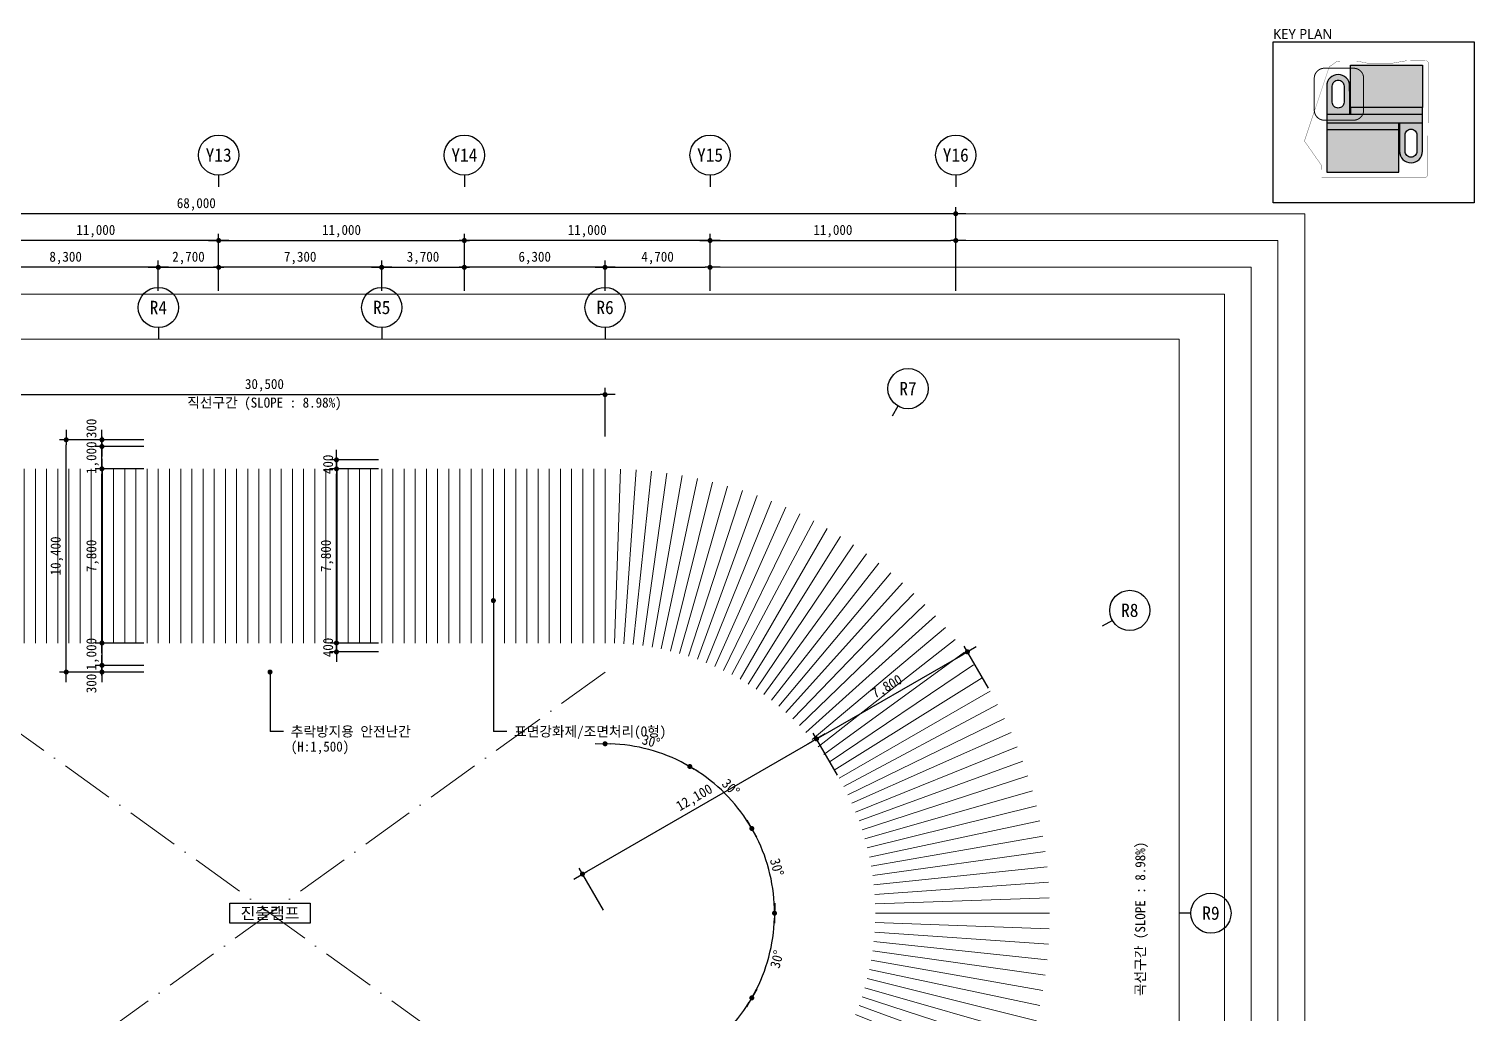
# Model space of a CAD drawing. Header units: millimetres. Extents: x 2292510 to 2787134, y 32296 to 526467.
# Drawn here: x 2586176 to 2650877, y 482392 to 526467 of the extents above; entities that cross this region are included whole.
import ezdxf
from ezdxf.enums import TextEntityAlignment as Align

# ---------------------------------------------------------------- set-up
doc = ezdxf.new("R2010")
doc.units = ezdxf.units.MM
doc.header["$LTSCALE"] = 200
doc.header["$MEASUREMENT"] = 0
for name, pattern in [('ACAD_ISO10W100', [18, 12, -3, 0, -3]), ('DASHDOTX2', [2, 1, -0.5, 0, -0.5]), ('PHANTOM', [63.5, 31.75, -6.35, 6.35, -6.35, 6.35, -6.35])]:
    doc.linetypes.add(name, pattern=pattern)
doc.layers.get('0').update_dxf_attribs({"linetype": 'CONTINUOUS'})
for name, color, linetype, lineweight in [('A-AXIS-BUBL', 7, 'CONTINUOUS', 25), ('A-BOND-LIN1', 4, 'DASHDOTX2', 25), ('A-DIMS', 7, 'CONTINUOUS', 25), ('A-MKXS-LEAD', 7, 'CONTINUOUS', 25), ('A-MKXS-MAK2', 3, 'DASHDOTX2', 25), ('A-MKXS-TEXT1', 3, 'CONTINUOUS', 25), ('A-MKXX-NAME', 3, 'CONTINUOUS', 25), ('A-MKXX-SYMB', 7, 'CONTINUOUS', 25), ('A-SSXS-PATT', 8, 'CONTINUOUS', 18), ('A-XXXX-OPEN', 1, 'ACAD_ISO10W100', 15), ('A-XXXX-TXT2', 3, 'CONTINUOUS', 25)]:
    doc.layers.add(name, color=color, linetype=linetype, lineweight=lineweight)
doc.layers.add('A-XXXX-NPLT', color=144, linetype='CONTINUOUS', lineweight=15, plot=False)
doc.layers.add('색상', color=7, linetype='CONTINUOUS')
doc.styles.add('HY울릉도L', font='')
doc.styles.add('돋움', font='')
doc.styles.add('돋움체', font='')
doc.styles.add('맑은고딕', font='malgun.ttf')
doc.styles.get('HY울릉도L').set_extended_font_data('HYwulM')
doc.styles.get('돋움').set_extended_font_data('DotumChe')
doc.styles.get('돋움체').set_extended_font_data('DotumChe')
doc.dimstyles.new('CDIM', dxfattribs={"dimtxt": 3, "dimasz": 1.5, "dimexe": 2, "dimexo": 1, "dimgap": 1, "dimtad": 1, "dimdec": 0, "dimrnd": 0.5, "dimzin": 0, "dimdsep": 32, "dimlunit": 6, "dimtxsty": 'HY울릉도L', "dimblk1": '_CIDOT', "dimblk2": '_CIDOT', "dimsah": 1, "dimcen": 5.5, "dimclrd": 2, "dimclre": 2, "dimclrt": 7, "dimadec": 0, "dimazin": 0, "dimtfac": 1, "dimtdec": 0, "dimtix": 1, "dimtmove": 2, "dimatfit": 1, "dimldrblk": '_CIDOT', "dimfxl": 1, "dimtolj": 1, "dimtzin": 0, "dimlwd": -1, "dimarcsym": 0})

# ---------------------------------------------------------------- blocks, each defined once
blk = doc.blocks.new('_CIDOT')
at = {"color": 0, "linetype": 'ByBlock'}
blk.add_line((2, 0), (-1, 0), dxfattribs=at)
at = {"color": 0, "linetype": 'ByBlock', "const_width": 0.5}
blk.add_lwpolyline([(-0.25, 0, 1), (0.25, 0, 1)], format="xyb", close=True, dxfattribs=at)
blk = doc.blocks.new('*D255')
at = {"layer": 'A-DIMS', "lineweight": -2, "transparency": 16777216}
for p, q in [((53241, 72425), (53241, 73775)), ((55941, 72425), (55941, 73775))]:
    blk.add_line(p, q, dxfattribs=at)
at = {"layer": 'A-DIMS', "transparency": 16777216}
blk.add_line((53466, 73475), (55716, 73475), dxfattribs=at)
at = {"layer": 'A-DIMS', "transparency": 16777216, "xscale": 225, "yscale": 225, "zscale": 225, "rotation": 180}
blk.add_blockref('_CIDOT', (53241, 73475), dxfattribs=at)
at = {"layer": 'A-DIMS', "transparency": 16777216, "xscale": 225, "yscale": 225, "zscale": 225}
blk.add_blockref('_CIDOT', (55941, 73475), dxfattribs=at)
at = {"layer": 'A-DIMS', "color": 3, "transparency": 16777216, "insert": (54591, 73893), "char_height": 450, "attachment_point": 5, "style": '돋움'}
blk.add_mtext('\\A1;2,700', dxfattribs=at)
blk = doc.blocks.new('*D256')
at = {"layer": 'A-DIMS', "lineweight": -2, "transparency": 16777216}
for p, q in [((63241, 72425), (63241, 73775)), ((66941, 72425), (66941, 73775))]:
    blk.add_line(p, q, dxfattribs=at)
at = {"layer": 'A-DIMS', "transparency": 16777216}
blk.add_line((63466, 73475), (66716, 73475), dxfattribs=at)
at = {"layer": 'A-DIMS', "transparency": 16777216, "xscale": 225, "yscale": 225, "zscale": 225, "rotation": 180}
blk.add_blockref('_CIDOT', (63241, 73475), dxfattribs=at)
at = {"layer": 'A-DIMS', "transparency": 16777216, "xscale": 225, "yscale": 225, "zscale": 225}
blk.add_blockref('_CIDOT', (66941, 73475), dxfattribs=at)
at = {"layer": 'A-DIMS', "color": 3, "transparency": 16777216, "insert": (65091, 73893), "char_height": 450, "attachment_point": 5, "style": '돋움'}
blk.add_mtext('\\A1;3,700', dxfattribs=at)
blk = doc.blocks.new('*D265')
at = {"layer": 'A-DIMS', "lineweight": -2, "transparency": 16777216}
for p, q in [((20941, 72425), (20941, 76175)), ((88941, 72425), (88941, 76175))]:
    blk.add_line(p, q, dxfattribs=at)
at = {"layer": 'A-DIMS', "transparency": 16777216}
blk.add_line((88716, 75875), (21166, 75875), dxfattribs=at)
at = {"layer": 'A-DIMS', "transparency": 16777216, "xscale": 225, "yscale": 225, "zscale": 225, "rotation": 180}
blk.add_blockref('_CIDOT', (20941, 75875), dxfattribs=at)
at = {"layer": 'A-DIMS', "transparency": 16777216, "xscale": 225, "yscale": 225, "zscale": 225}
blk.add_blockref('_CIDOT', (88941, 75875), dxfattribs=at)
at = {"layer": 'A-DIMS', "color": 3, "transparency": 16777216, "insert": (54941, 76293), "char_height": 450, "attachment_point": 5, "style": '돋움'}
blk.add_mtext('\\A1;68,000', dxfattribs=at)
blk = doc.blocks.new('*D267')
at = {"layer": 'A-DIMS', "lineweight": -2, "transparency": 16777216}
for p, q in [((55941, 72425), (55941, 73775)), ((63241, 72425), (63241, 73775))]:
    blk.add_line(p, q, dxfattribs=at)
at = {"layer": 'A-DIMS', "transparency": 16777216}
blk.add_line((63016, 73475), (56166, 73475), dxfattribs=at)
at = {"layer": 'A-DIMS', "transparency": 16777216, "xscale": 225, "yscale": 225, "zscale": 225, "rotation": 180}
blk.add_blockref('_CIDOT', (55941, 73475), dxfattribs=at)
at = {"layer": 'A-DIMS', "transparency": 16777216, "xscale": 225, "yscale": 225, "zscale": 225}
blk.add_blockref('_CIDOT', (63241, 73475), dxfattribs=at)
at = {"layer": 'A-DIMS', "color": 3, "transparency": 16777216, "insert": (59591, 73893), "char_height": 450, "attachment_point": 5, "style": '돋움'}
blk.add_mtext('\\A1;7,300', dxfattribs=at)
blk = doc.blocks.new('*D268')
at = {"layer": 'A-DIMS', "lineweight": -2, "transparency": 16777216}
for p, q in [((66941, 72425), (66941, 73775)), ((73241, 72425), (73241, 73775))]:
    blk.add_line(p, q, dxfattribs=at)
at = {"layer": 'A-DIMS', "transparency": 16777216}
blk.add_line((73016, 73475), (67166, 73475), dxfattribs=at)
at = {"layer": 'A-DIMS', "transparency": 16777216, "xscale": 225, "yscale": 225, "zscale": 225, "rotation": 180}
blk.add_blockref('_CIDOT', (66941, 73475), dxfattribs=at)
at = {"layer": 'A-DIMS', "transparency": 16777216, "xscale": 225, "yscale": 225, "zscale": 225}
blk.add_blockref('_CIDOT', (73241, 73475), dxfattribs=at)
at = {"layer": 'A-DIMS', "color": 3, "transparency": 16777216, "insert": (70091, 73893), "char_height": 450, "attachment_point": 5, "style": '돋움'}
blk.add_mtext('\\A1;6,300', dxfattribs=at)
blk = doc.blocks.new('*D269')
at = {"layer": 'A-DIMS', "lineweight": -2, "transparency": 16777216}
for p, q in [((73241, 72425), (73241, 73775)), ((77941, 72425), (77941, 73775))]:
    blk.add_line(p, q, dxfattribs=at)
at = {"layer": 'A-DIMS', "transparency": 16777216}
blk.add_line((73466, 73475), (77716, 73475), dxfattribs=at)
at = {"layer": 'A-DIMS', "transparency": 16777216, "xscale": 225, "yscale": 225, "zscale": 225, "rotation": 180}
blk.add_blockref('_CIDOT', (73241, 73475), dxfattribs=at)
at = {"layer": 'A-DIMS', "transparency": 16777216, "xscale": 225, "yscale": 225, "zscale": 225}
blk.add_blockref('_CIDOT', (77941, 73475), dxfattribs=at)
at = {"layer": 'A-DIMS', "color": 3, "transparency": 16777216, "insert": (75591, 73893), "char_height": 450, "attachment_point": 5, "style": '돋움'}
blk.add_mtext('\\A1;4,700', dxfattribs=at)
blk = doc.blocks.new('*D271')
at = {"layer": 'A-DIMS', "lineweight": -2, "transparency": 16777216}
for p, q in [((44941, 72425), (44941, 74975)), ((55941, 72425), (55941, 74975))]:
    blk.add_line(p, q, dxfattribs=at)
at = {"layer": 'A-DIMS', "transparency": 16777216}
blk.add_line((55716, 74675), (45166, 74675), dxfattribs=at)
at = {"layer": 'A-DIMS', "transparency": 16777216, "xscale": 225, "yscale": 225, "zscale": 225, "rotation": 180}
blk.add_blockref('_CIDOT', (44941, 74675), dxfattribs=at)
at = {"layer": 'A-DIMS', "transparency": 16777216, "xscale": 225, "yscale": 225, "zscale": 225}
blk.add_blockref('_CIDOT', (55941, 74675), dxfattribs=at)
at = {"layer": 'A-DIMS', "color": 3, "transparency": 16777216, "insert": (50441, 75093), "char_height": 450, "attachment_point": 5, "style": '돋움'}
blk.add_mtext('\\A1;11,000', dxfattribs=at)
blk = doc.blocks.new('*D272')
at = {"layer": 'A-DIMS', "lineweight": -2, "transparency": 16777216}
for p, q in [((55941, 72425), (55941, 74975)), ((66941, 72425), (66941, 74975))]:
    blk.add_line(p, q, dxfattribs=at)
at = {"layer": 'A-DIMS', "transparency": 16777216}
blk.add_line((56166, 74675), (66716, 74675), dxfattribs=at)
at = {"layer": 'A-DIMS', "transparency": 16777216, "xscale": 225, "yscale": 225, "zscale": 225, "rotation": 180}
blk.add_blockref('_CIDOT', (55941, 74675), dxfattribs=at)
at = {"layer": 'A-DIMS', "transparency": 16777216, "xscale": 225, "yscale": 225, "zscale": 225}
blk.add_blockref('_CIDOT', (66941, 74675), dxfattribs=at)
at = {"layer": 'A-DIMS', "color": 3, "transparency": 16777216, "insert": (61441, 75093), "char_height": 450, "attachment_point": 5, "style": '돋움'}
blk.add_mtext('\\A1;11,000', dxfattribs=at)
blk = doc.blocks.new('*D273')
at = {"layer": 'A-DIMS', "lineweight": -2, "transparency": 16777216}
for p, q in [((66941, 72425), (66941, 74975)), ((77941, 72425), (77941, 74975))]:
    blk.add_line(p, q, dxfattribs=at)
at = {"layer": 'A-DIMS', "transparency": 16777216}
blk.add_line((77716, 74675), (67166, 74675), dxfattribs=at)
at = {"layer": 'A-DIMS', "transparency": 16777216, "xscale": 225, "yscale": 225, "zscale": 225, "rotation": 180}
blk.add_blockref('_CIDOT', (66941, 74675), dxfattribs=at)
at = {"layer": 'A-DIMS', "transparency": 16777216, "xscale": 225, "yscale": 225, "zscale": 225}
blk.add_blockref('_CIDOT', (77941, 74675), dxfattribs=at)
at = {"layer": 'A-DIMS', "color": 3, "transparency": 16777216, "insert": (72441, 75093), "char_height": 450, "attachment_point": 5, "style": '돋움'}
blk.add_mtext('\\A1;11,000', dxfattribs=at)
blk = doc.blocks.new('*D274')
at = {"layer": 'A-DIMS', "lineweight": -2, "transparency": 16777216}
for p, q in [((77941, 72425), (77941, 74975)), ((88941, 72425), (88941, 74975))]:
    blk.add_line(p, q, dxfattribs=at)
at = {"layer": 'A-DIMS', "transparency": 16777216}
blk.add_line((78166, 74675), (88716, 74675), dxfattribs=at)
at = {"layer": 'A-DIMS', "transparency": 16777216, "xscale": 225, "yscale": 225, "zscale": 225, "rotation": 180}
blk.add_blockref('_CIDOT', (77941, 74675), dxfattribs=at)
at = {"layer": 'A-DIMS', "transparency": 16777216, "xscale": 225, "yscale": 225, "zscale": 225}
blk.add_blockref('_CIDOT', (88941, 74675), dxfattribs=at)
at = {"layer": 'A-DIMS', "color": 3, "transparency": 16777216, "insert": (83441, 75093), "char_height": 450, "attachment_point": 5, "style": '돋움'}
blk.add_mtext('\\A1;11,000', dxfattribs=at)
blk = doc.blocks.new('*D276')
at = {"layer": 'A-DIMS', "lineweight": -2, "transparency": 16777216}
for p, q in [((44941, 72425), (44941, 73775)), ((53241, 72425), (53241, 73775))]:
    blk.add_line(p, q, dxfattribs=at)
at = {"layer": 'A-DIMS', "transparency": 16777216}
blk.add_line((53016, 73475), (45166, 73475), dxfattribs=at)
at = {"layer": 'A-DIMS', "transparency": 16777216, "xscale": 225, "yscale": 225, "zscale": 225, "rotation": 180}
blk.add_blockref('_CIDOT', (44941, 73475), dxfattribs=at)
at = {"layer": 'A-DIMS', "transparency": 16777216, "xscale": 225, "yscale": 225, "zscale": 225}
blk.add_blockref('_CIDOT', (53241, 73475), dxfattribs=at)
at = {"layer": 'A-DIMS', "color": 3, "transparency": 16777216, "insert": (49091, 73893), "char_height": 450, "attachment_point": 5, "style": '돋움'}
blk.add_mtext('\\A1;8,300', dxfattribs=at)
blk = doc.blocks.new('*D25')
at = {"layer": 'A-DIMS', "lineweight": -2, "transparency": 16777216}
for p, q in [((2581471, 508216), (2581471, 510391)), ((2611971, 508216), (2611971, 510391))]:
    blk.add_line(p, q, dxfattribs=at)
at = {"layer": 'A-DIMS', "transparency": 16777216}
blk.add_line((2581696, 510091), (2611746, 510091), dxfattribs=at)
at = {"layer": 'A-DIMS', "transparency": 16777216, "xscale": 225, "yscale": 225, "zscale": 225, "rotation": 180}
blk.add_blockref('_CIDOT', (2581471, 510091), dxfattribs=at)
at = {"layer": 'A-DIMS', "transparency": 16777216, "xscale": 225, "yscale": 225, "zscale": 225}
blk.add_blockref('_CIDOT', (2611971, 510091), dxfattribs=at)
at = {"layer": 'A-DIMS', "color": 3, "transparency": 16777216, "insert": (2596721, 510508), "char_height": 450, "attachment_point": 5, "style": '돋움'}
blk.add_mtext('\\A1;30,500', dxfattribs=at)
blk = doc.blocks.new('키플랜')
h = blk.add_hatch(color=253)
h.dxf.hatch_style = 1
h.paths.add_polyline_path([(2774568, 480289), (2771341, 480289), (2771341, 478395), (2774568, 478395)])
h.paths.add_polyline_path([(2773504, 477401), (2770277, 477401), (2770277, 475508), (2773504, 475508)])
at = {"layer": '색상'}
h = blk.add_hatch(color=254, dxfattribs=at)
h.dxf.hatch_style = 1
h.paths.add_polyline_path([(2771305, 479360, 0.414214), (2770791, 479874, 0.414214), (2770277, 479360), (2770277, 479130), (2770277, 478104), (2771305, 478104)])
h.paths.add_polyline_path([(2770791, 478371, -0.414214), (2770529, 478633), (2770529, 478863), (2770529, 479105), (2770529, 479360, -0.414214), (2770791, 479622, -0.414214), (2771053, 479360), (2771053, 479130), (2771053, 478887), (2771053, 478633, -0.414214)], flags=16)
h.paths.add_polyline_path([(2774568, 478395), (2771341, 478395), (2771341, 478104), (2774568, 478104)])
h.paths.add_polyline_path([(2774568, 478104), (2770277, 478104), (2770277, 477692), (2774568, 477692)])
h.paths.add_polyline_path([(2773504, 477692), (2770277, 477692), (2770277, 477401), (2773504, 477401)])
h.paths.add_polyline_path([(2774568, 477692), (2773540, 477692), (2773540, 476933), (2773540, 476436, 0.414214), (2774054, 475922, 0.414214), (2774568, 476436), (2774568, 476691), (2774568, 476933)])
h.paths.add_polyline_path([(2774316, 477164), (2774316, 476933), (2774316, 476691), (2774316, 476436, -0.414214), (2774054, 476175, -0.414214), (2773792, 476436), (2773792, 476667), (2773792, 476909), (2773792, 477164, -0.414214), (2774054, 477425, -0.414214)], flags=16)
for p, q in [((2770277, 479360), (2770277, 479130)), ((2770277, 479130), (2770277, 477401)), ((2771305, 479360), (2771305, 478104)), ((2771305, 479130), (2771305, 479360)), ((2771341, 478395), (2771341, 478104)), ((2774568, 476933), (2774568, 478395)), ((2770277, 478104), (2774568, 478104)), ((2774568, 477692), (2770277, 477692)), ((2773504, 477401), (2773504, 477692)), ((2773540, 477692), (2773540, 476933)), ((2773540, 476933), (2773540, 476436)), ((2774568, 476691), (2774568, 476933)), ((2774568, 476436), (2774568, 476691))]:
    blk.add_line(p, q)
at = {"ltscale": 100}
blk.add_lwpolyline([(2776877, 481331), (2776877, 474131), (2767877, 474131), (2767877, 481331)], close=True, dxfattribs=at)
for points in [[(2771341, 480289), (2774568, 480289), (2774568, 478395), (2771341, 478395)], [(2770277, 475508), (2773504, 475508), (2773504, 477401), (2770277, 477401)]]:
    blk.add_lwpolyline(points, close=True)
for points in [[(2771053, 479360), (2771053, 479130), (2771053, 478887), (2771053, 478633, -0.414214), (2770791, 478371, -0.414214), (2770529, 478633), (2770529, 478863), (2770529, 479105), (2770529, 479360, -0.414214), (2770791, 479622, -0.414214), (2771053, 479360)], [(2774316, 477164), (2774316, 476933), (2774316, 476691), (2774316, 476436, -0.414214), (2774054, 476175, -0.414214), (2773792, 476436), (2773792, 476667), (2773792, 476909), (2773792, 477164, -0.414214), (2774054, 477425, -0.414214), (2774316, 477164)]]:
    blk.add_lwpolyline(points, format="xyb", close=True)
for centre, start, end in [((2770791, 479360), 90, 180), ((2770791, 479360), 0, 90), ((2774054, 476436), 180, 270), ((2774054, 476436), 270, 0)]:
    blk.add_arc(centre, 514, start, end)
at = {"layer": 'A-BOND-LIN1', "color": 1, "linetype": 'PHANTOM', "ltscale": 50, "const_width": 12.1}
blk.add_lwpolyline([(2769776, 478375), (2770390, 480216), (2770725, 480456), (2770888, 480481), (2771178, 480479), (2771412, 480480), (2771616, 480480), (2771953, 480412), (2772088, 480384), (2773224, 480382), (2773406, 480414), (2773657, 480458), (2773848, 480493), (2774735, 480509), (2774823, 480421), (2774822, 480396), (2774822, 480363), (2774822, 480274), (2774818, 478374), (2774803, 475348), (2774717, 475262), (2770054, 475262), (2770050, 475800), (2769281, 476896), (2769597, 477844), (2769731, 478244), (2769775, 478375)], close=True, dxfattribs=at)
at = {"ltscale": 100, "style": '맑은고딕'}
blk.add_text('KEY PLAN', height=450, dxfattribs=at).set_placement((2767877, 481331), align=Align.BOTTOM_LEFT)
blk = doc.blocks.new('*D57')
at = {"layer": 'A-DIMS', "lineweight": -2, "transparency": 16777216}
for p, q in [((2591321, 506766), (2589146, 506766)), ((2591321, 498966), (2589146, 498966))]:
    blk.add_line(p, q, dxfattribs=at)
at = {"layer": 'A-DIMS', "transparency": 16777216}
blk.add_line((2589446, 499191), (2589446, 506541), dxfattribs=at)
at = {"layer": 'A-DIMS', "transparency": 16777216, "xscale": 225, "yscale": 225, "zscale": 225}
for p, rotation in [((2589446, 506766), 90), ((2589446, 498966), 270)]:
    blk.add_blockref('_CIDOT', p, dxfattribs=dict(at, rotation=rotation))
at = {"layer": 'A-DIMS', "color": 3, "transparency": 16777216, "insert": (2589028, 502866), "char_height": 450, "attachment_point": 5, "rotation": 90, "style": '돋움'}
blk.add_mtext('\\A1;7,800', dxfattribs=at)
blk = doc.blocks.new('*D58')
at = {"layer": 'A-DIMS', "lineweight": -2, "transparency": 16777216}
for p, q in [((2591321, 498966), (2589146, 498966)), ((2591321, 497966), (2589146, 497966))]:
    blk.add_line(p, q, dxfattribs=at)
at = {"layer": 'A-DIMS', "transparency": 16777216}
for p, q in [((2589446, 499191), (2589446, 499416)), ((2589446, 498966), (2589446, 497966)), ((2589446, 497741), (2589446, 497516))]:
    blk.add_line(p, q, dxfattribs=at)
at = {"layer": 'A-DIMS', "transparency": 16777216, "xscale": 225, "yscale": 225, "zscale": 225}
for p, rotation in [((2589446, 498966), 270), ((2589446, 497966), 90)]:
    blk.add_blockref('_CIDOT', p, dxfattribs=dict(at, rotation=rotation))
at = {"layer": 'A-DIMS', "color": 3, "transparency": 16777216, "insert": (2589028, 498466), "char_height": 450, "attachment_point": 5, "rotation": 90, "style": '돋움'}
blk.add_mtext('\\A1;1,000', dxfattribs=at)
blk = doc.blocks.new('*D59')
at = {"layer": 'A-DIMS', "transparency": 16777216}
for p, q in [((2589446, 507991), (2589446, 508216)), ((2589446, 506766), (2589446, 507766)), ((2589446, 506541), (2589446, 506316))]:
    blk.add_line(p, q, dxfattribs=at)
at = {"layer": 'A-DIMS', "lineweight": -2, "transparency": 16777216}
for p, q in [((2591321, 507766), (2589146, 507766)), ((2591321, 506766), (2589146, 506766))]:
    blk.add_line(p, q, dxfattribs=at)
at = {"layer": 'A-DIMS', "transparency": 16777216, "xscale": 225, "yscale": 225, "zscale": 225}
for p, rotation in [((2589446, 507766), 270), ((2589446, 506766), 90)]:
    blk.add_blockref('_CIDOT', p, dxfattribs=dict(at, rotation=rotation))
at = {"layer": 'A-DIMS', "color": 3, "transparency": 16777216, "insert": (2589028, 507266), "char_height": 450, "attachment_point": 5, "rotation": 90, "style": '돋움'}
blk.add_mtext('\\A1;1,000', dxfattribs=at)
blk = doc.blocks.new('*D60')
at = {"layer": 'A-DIMS', "lineweight": -2, "transparency": 16777216}
for p, q in [((2591321, 508066), (2587546, 508066)), ((2591321, 497666), (2587546, 497666))]:
    blk.add_line(p, q, dxfattribs=at)
at = {"layer": 'A-DIMS', "transparency": 16777216}
blk.add_line((2587846, 497891), (2587846, 507841), dxfattribs=at)
at = {"layer": 'A-DIMS', "transparency": 16777216, "xscale": 225, "yscale": 225, "zscale": 225}
for p, rotation in [((2587846, 508066), 90), ((2587846, 497666), 270)]:
    blk.add_blockref('_CIDOT', p, dxfattribs=dict(at, rotation=rotation))
at = {"layer": 'A-DIMS', "color": 3, "transparency": 16777216, "insert": (2587428, 502866), "char_height": 450, "attachment_point": 5, "rotation": 90, "style": '돋움'}
blk.add_mtext('\\A1;10,400', dxfattribs=at)
blk = doc.blocks.new('*D61')
at = {"layer": 'A-DIMS', "lineweight": -2, "transparency": 16777216}
for p, q in [((2601821, 506766), (2599646, 506766)), ((2601821, 498966), (2599646, 498966))]:
    blk.add_line(p, q, dxfattribs=at)
at = {"layer": 'A-DIMS', "transparency": 16777216}
blk.add_line((2599946, 499191), (2599946, 506541), dxfattribs=at)
at = {"layer": 'A-DIMS', "transparency": 16777216, "xscale": 225, "yscale": 225, "zscale": 225}
for p, rotation in [((2599946, 506766), 90), ((2599946, 498966), 270)]:
    blk.add_blockref('_CIDOT', p, dxfattribs=dict(at, rotation=rotation))
at = {"layer": 'A-DIMS', "color": 3, "transparency": 16777216, "insert": (2599528, 502866), "char_height": 450, "attachment_point": 5, "rotation": 90, "style": '돋움'}
blk.add_mtext('\\A1;7,800', dxfattribs=at)
blk = doc.blocks.new('*D62')
at = {"layer": 'A-DIMS', "lineweight": -2, "transparency": 16777216}
for p, q in [((2601821, 498966), (2599646, 498966)), ((2601821, 498566), (2599646, 498566))]:
    blk.add_line(p, q, dxfattribs=at)
at = {"layer": 'A-DIMS', "transparency": 16777216}
for p, q in [((2599946, 499191), (2599946, 499416)), ((2599946, 498966), (2599946, 498566)), ((2599946, 498341), (2599946, 498116))]:
    blk.add_line(p, q, dxfattribs=at)
at = {"layer": 'A-DIMS', "transparency": 16777216, "xscale": 225, "yscale": 225, "zscale": 225}
for p, rotation in [((2599946, 498966), 270), ((2599946, 498566), 90)]:
    blk.add_blockref('_CIDOT', p, dxfattribs=dict(at, rotation=rotation))
at = {"layer": 'A-DIMS', "color": 3, "transparency": 16777216, "insert": (2599570, 498766), "char_height": 450, "attachment_point": 5, "rotation": 90, "style": '돋움'}
blk.add_mtext('\\A1;400', dxfattribs=at)
blk = doc.blocks.new('*D63')
at = {"layer": 'A-DIMS', "transparency": 16777216}
for p, q in [((2599946, 507391), (2599946, 507616)), ((2599946, 506766), (2599946, 507166)), ((2599946, 506541), (2599946, 506316))]:
    blk.add_line(p, q, dxfattribs=at)
at = {"layer": 'A-DIMS', "lineweight": -2, "transparency": 16777216}
for p, q in [((2601821, 507166), (2599646, 507166)), ((2601821, 506766), (2599646, 506766))]:
    blk.add_line(p, q, dxfattribs=at)
at = {"layer": 'A-DIMS', "transparency": 16777216, "xscale": 225, "yscale": 225, "zscale": 225}
for p, rotation in [((2599946, 507166), 270), ((2599946, 506766), 90)]:
    blk.add_blockref('_CIDOT', p, dxfattribs=dict(at, rotation=rotation))
at = {"layer": 'A-DIMS', "color": 3, "transparency": 16777216, "insert": (2599570, 506966), "char_height": 450, "attachment_point": 5, "rotation": 90, "style": '돋움'}
blk.add_mtext('\\A1;400', dxfattribs=at)
blk = doc.blocks.new('*D137')
at = {"layer": 'A-DIMS', "transparency": 16777216}
blk.add_line((2611153, 488732), (2621242, 494557), dxfattribs=at)
at = {"layer": 'A-DIMS', "lineweight": -2, "transparency": 16777216}
for p, q in [((2622375, 493045), (2621287, 494929)), ((2611896, 486995), (2610808, 488879))]:
    blk.add_line(p, q, dxfattribs=at)
at = {"layer": 'A-DIMS', "transparency": 16777216, "xscale": 225, "yscale": 225, "zscale": 225}
for p, rotation in [((2621437, 494669), 30.00000000004261), ((2610958, 488619), 210.0000000000426)]:
    blk.add_blockref('_CIDOT', p, dxfattribs=dict(at, rotation=rotation))
at = {"layer": 'A-DIMS', "color": 3, "transparency": 16777216, "insert": (2615989, 492006), "char_height": 450, "attachment_point": 5, "rotation": 30, "style": '돋움'}
blk.add_mtext('\\A1;12,100', dxfattribs=at)
blk = doc.blocks.new('*D138')
at = {"layer": 'A-DIMS', "transparency": 16777216}
blk.add_line((2621632, 494782), (2627997, 498457), dxfattribs=at)
at = {"layer": 'A-DIMS', "lineweight": -2, "transparency": 16777216}
for p, q in [((2629130, 496945), (2628042, 498829)), ((2622375, 493045), (2621287, 494929))]:
    blk.add_line(p, q, dxfattribs=at)
at = {"layer": 'A-DIMS', "transparency": 16777216, "xscale": 225, "yscale": 225, "zscale": 225}
for p, rotation in [((2628192, 498569), 30.00000000004261), ((2621437, 494669), 210.0000000000426)]:
    blk.add_blockref('_CIDOT', p, dxfattribs=dict(at, rotation=rotation))
at = {"layer": 'A-DIMS', "color": 3, "transparency": 16777216, "insert": (2624606, 496981), "char_height": 450, "attachment_point": 5, "rotation": 30, "style": '돋움'}
blk.add_mtext('\\A1;7,800', dxfattribs=at)
blk = doc.blocks.new('*U162')
at = {"layer": 'A-SSXS-PATT'}
blk.add_line((0, -3900), (0, 3900), dxfattribs=at)
blk = doc.blocks.new('*U163')
at = {"color": 0, "linetype": 'ByBlock', "lineweight": -2, "transparency": 16777216}
for p, rotation in [((2609192, 413522), 9.999999999999977), ((2609744, 413610), 7.99999999999998), ((2610298, 413678), 5.999999999999965), ((2610855, 413726), 4.000000000000041), ((2611412, 413756), 1.999999999999765), ((2607027, 412982), 17.99999999999997), ((2607561, 413146), 15.99999999999997), ((2608100, 413290), 13.99999999999997), ((2608644, 413416), 11.99999999999999), ((2605977, 412600), 22), ((2606498, 412801), 19.99999999999998), ((2604957, 412146), 25.99999999999998), ((2605463, 412382), 23.99999999999997), ((2603971, 411622), 29.99999999999999), ((2604459, 411893), 28), ((2603024, 411030), 34.00000000000001), ((2603492, 411334), 32), ((2602120, 410374), 37.99999999999999), ((2602566, 410710), 36.00000000000001), ((2601686, 410022), 39.99999999999999), ((2601265, 409656), 41.99999999999999), ((2600461, 408880), 45.99999999999999), ((2600856, 409275), 43.99999999999999), ((2600080, 408472), 47.99999999999999), ((2599714, 408050), 49.99999999999999), ((2599363, 407616), 51.99999999999999), ((2599027, 407170), 53.99999999999997), ((2598402, 406244), 57.99999999999999), ((2598706, 406713), 56), ((2598114, 405765), 59.99999999999999), ((2597844, 405277), 61.99999999999999), ((2597590, 404779), 63.99999999999999), ((2597354, 404273), 66), ((2597136, 403759), 68), ((2596936, 403238), 70), ((2596754, 402710), 72), ((2596591, 402176), 74), ((2596446, 401636), 75.99999999999997), ((2596320, 401092), 77.99999999999999), ((2596214, 400544), 79.99999999999999), ((2596127, 399992), 82), ((2596058, 399438), 83.99999999999999), ((2596010, 398882), 86), ((2595981, 398324), 87.99999999999999), ((2595971, 397766), 89.99999999999997), ((2595981, 397207), 92), ((2596010, 396649), 93.99999999999999), ((2596058, 396093), 96), ((2596127, 395539), 98), ((2596214, 394987), 99.99999999999999), ((2596320, 394439), 102), ((2596446, 393895), 104), ((2596591, 393355), 106), ((2596754, 392821), 108), ((2596936, 392293), 110), ((2597136, 391772), 112), ((2597354, 391258), 114), ((2597590, 390752), 116), ((2597844, 390254), 118), ((2598114, 389766), 120), ((2598402, 389287), 122), ((2598706, 388818), 124), ((2599027, 388361), 126), ((2599363, 387915), 128), ((2599714, 387481), 130), ((2600080, 387059), 132), ((2600461, 386651), 134), ((2600856, 386256), 136), ((2601265, 385875), 138), ((2601686, 385509), 140), ((2602120, 385157), 142), ((2602566, 384821), 144), ((2603024, 384501), 146), ((2603492, 384197), 148), ((2603971, 383909), 150), ((2604459, 383638), 152), ((2604957, 383385), 154), ((2605463, 383149), 156), ((2605977, 382931), 158), ((2606498, 382730), 160), ((2607026, 382549), 162), ((2607561, 382385), 164), ((2608100, 382241), 166), ((2608644, 382115), 168.0000000000001), ((2609192, 382009), 170), ((2609744, 381921), 172), ((2610298, 381853), 174), ((2610855, 381805), 176.0000000000001), ((2611412, 381775), 178.0000000000001), ((2611971, 381766), 180)]:
    blk.add_blockref('*U162', p, dxfattribs=dict(at, rotation=rotation))
blk.add_blockref('*U162', (2611971, 413765), dxfattribs=at)
blk = doc.blocks.new('rampline')
at = {"layer": 'A-SSXS-PATT'}
for p, q in [((43241, 56650), (43241, 64450)), ((43741, 56650), (43741, 64450)), ((44241, 56650), (44241, 64450)), ((44741, 56650), (44741, 64450)), ((45241, 56650), (45241, 64450)), ((45741, 56650), (45741, 64450)), ((46241, 56650), (46241, 64450)), ((46741, 56650), (46741, 64450)), ((47241, 56650), (47241, 64450)), ((47741, 56650), (47741, 64450)), ((48241, 56650), (48241, 64450)), ((48741, 56650), (48741, 64450)), ((49241, 56650), (49241, 64450)), ((49741, 56650), (49741, 64450)), ((50241, 56650), (50241, 64450)), ((50741, 56650), (50741, 64450)), ((51241, 56650), (51241, 64450)), ((51741, 56650), (51741, 64450)), ((52241, 56650), (52241, 64450)), ((52741, 56650), (52741, 64450)), ((53241, 56650), (53241, 64450)), ((53741, 56650), (53741, 64450)), ((54241, 56650), (54241, 64450)), ((54741, 56650), (54741, 64450)), ((55241, 56650), (55241, 64450)), ((55741, 56650), (55741, 64450)), ((56241, 56650), (56241, 64450)), ((56741, 56650), (56741, 64450)), ((57241, 56650), (57241, 64450)), ((57741, 56650), (57741, 64450)), ((58241, 56650), (58241, 64450)), ((58741, 56650), (58741, 64450)), ((59241, 56650), (59241, 64450)), ((59741, 56650), (59741, 64450)), ((60241, 56650), (60241, 64450)), ((60741, 56650), (60741, 64450)), ((61241, 56650), (61241, 64450)), ((61741, 56650), (61741, 64450)), ((62241, 56650), (62241, 64450)), ((62741, 56650), (62741, 64450)), ((63241, 56650), (63241, 64450)), ((63741, 56650), (63741, 64450)), ((64241, 56650), (64241, 64450)), ((64741, 56650), (64741, 64450)), ((65241, 56650), (65241, 64450)), ((65741, 56650), (65741, 64450)), ((66241, 56650), (66241, 64450)), ((66741, 56650), (66741, 64450)), ((67241, 56650), (67241, 64450)), ((67741, 56650), (67741, 64450)), ((68241, 56650), (68241, 64450)), ((68741, 56650), (68741, 64450)), ((69241, 56650), (69241, 64450)), ((69741, 56650), (69741, 64450)), ((70241, 56650), (70241, 64450)), ((70741, 56650), (70741, 64450)), ((71241, 56650), (71241, 64450)), ((71741, 56650), (71741, 64450)), ((72241, 56650), (72241, 64450)), ((72741, 56650), (72741, 64450)), ((73241, 56650), (73241, 64450)), ((43241, 32450), (43241, 24650)), ((43741, 32450), (43741, 24650)), ((44241, 32450), (44241, 24650)), ((44741, 32450), (44741, 24650)), ((45241, 32450), (45241, 24650)), ((45741, 32450), (45741, 24650)), ((46241, 32450), (46241, 24650)), ((46741, 32450), (46741, 24650)), ((47241, 32450), (47241, 24650)), ((47741, 32450), (47741, 24650)), ((48241, 32450), (48241, 24650)), ((48741, 32450), (48741, 24650)), ((49241, 32450), (49241, 24650)), ((49741, 32450), (49741, 24650)), ((50241, 32450), (50241, 24650)), ((50741, 32450), (50741, 24650)), ((51241, 32450), (51241, 24650)), ((51741, 32450), (51741, 24650)), ((52241, 32450), (52241, 24650)), ((52741, 32450), (52741, 24650)), ((53241, 32450), (53241, 24650)), ((53741, 32450), (53741, 24650)), ((54241, 32450), (54241, 24650)), ((54741, 32450), (54741, 24650)), ((55241, 32450), (55241, 24650)), ((55741, 32450), (55741, 24650)), ((56241, 32450), (56241, 24650)), ((56741, 32450), (56741, 24650)), ((57241, 32450), (57241, 24650)), ((57741, 32450), (57741, 24650)), ((58241, 32450), (58241, 24650)), ((58741, 32450), (58741, 24650)), ((59241, 32450), (59241, 24650)), ((59741, 32450), (59741, 24650)), ((60241, 32450), (60241, 24650)), ((60741, 32450), (60741, 24650)), ((61241, 32450), (61241, 24650)), ((61741, 32450), (61741, 24650)), ((62241, 32450), (62241, 24650)), ((62741, 32450), (62741, 24650)), ((63241, 32450), (63241, 24650)), ((63741, 32450), (63741, 24650)), ((64241, 32450), (64241, 24650)), ((64741, 32450), (64741, 24650)), ((65241, 32450), (65241, 24650)), ((65741, 32450), (65741, 24650)), ((66241, 32450), (66241, 24650)), ((66741, 32450), (66741, 24650)), ((67241, 32450), (67241, 24650)), ((67741, 32450), (67741, 24650)), ((68241, 32450), (68241, 24650)), ((68741, 32450), (68741, 24650)), ((69241, 32450), (69241, 24650)), ((69741, 32450), (69741, 24650)), ((70241, 32450), (70241, 24650)), ((70741, 32450), (70741, 24650)), ((71241, 32450), (71241, 24650)), ((71741, 32450), (71741, 24650)), ((72241, 32450), (72241, 24650)), ((72741, 32450), (72741, 24650)), ((73241, 32450), (73241, 24650))]:
    blk.add_line(p, q, dxfattribs=at)
at = {"xscale": -1}
blk.add_blockref('*U163', (2685212, -353216), dxfattribs=at)
blk = doc.blocks.new('*D173')
at = {"layer": 'A-DIMS', "transparency": 16777216}
blk.add_arc((2611971, 486866), 7587, 301.69917, 328.30083, dxfattribs=at)
at = {"layer": 'A-DIMS', "transparency": 16777216, "xscale": 225, "yscale": 225, "zscale": 225}
for p, rotation in [((2618541, 483072), 59.15041440067559), ((2615764, 480295), 210.8495855993253)]:
    blk.add_blockref('_CIDOT', p, dxfattribs=dict(at, rotation=rotation))
at = {"layer": 'A-DIMS', "color": 3, "transparency": 16777216, "insert": (2617601, 481235), "char_height": 450, "attachment_point": 5, "rotation": 45, "style": '돋움'}
blk.add_mtext('\\A1;30°', dxfattribs=at)
blk = doc.blocks.new('*D174')
at = {"layer": 'A-DIMS', "transparency": 16777216}
blk.add_arc((2611971, 486866), 7587, 271.69917, 298.30083, dxfattribs=at)
at = {"layer": 'A-DIMS', "transparency": 16777216, "xscale": 225, "yscale": 225, "zscale": 225}
for p, rotation in [((2615764, 480295), 29.15041450030328), ((2611971, 479278), 180.8495854996986)]:
    blk.add_blockref('_CIDOT', p, dxfattribs=dict(at, rotation=rotation))
at = {"layer": 'A-DIMS', "color": 3, "transparency": 16777216, "insert": (2614032, 479174), "char_height": 450, "attachment_point": 5, "rotation": 15, "style": '돋움'}
blk.add_mtext('\\A1;30°', dxfattribs=at)
blk = doc.blocks.new('*D175')
at = {"layer": 'A-DIMS', "transparency": 16777216}
blk.add_arc((2611971, 486866), 7587, 31.69917, 58.30083, dxfattribs=at)
at = {"layer": 'A-DIMS', "transparency": 16777216, "xscale": 225, "yscale": 225, "zscale": 225}
for p, rotation in [((2615764, 493436), 149.1504144006737), ((2618541, 490659), 300.8495855993241)]:
    blk.add_blockref('_CIDOT', p, dxfattribs=dict(at, rotation=rotation))
at = {"layer": 'A-DIMS', "color": 3, "transparency": 16777216, "insert": (2617601, 492496), "char_height": 450, "attachment_point": 5, "rotation": 315, "style": '돋움'}
blk.add_mtext('\\A1;30°', dxfattribs=at)
blk = doc.blocks.new('*D176')
at = {"layer": 'A-DIMS', "transparency": 16777216}
blk.add_arc((2611971, 486866), 7587, 61.69917, 88.30083, dxfattribs=at)
at = {"layer": 'A-DIMS', "transparency": 16777216, "xscale": 225, "yscale": 225, "zscale": 225}
for p, rotation in [((2611971, 494453), 179.1504144006757), ((2615764, 493436), 330.8495855993245)]:
    blk.add_blockref('_CIDOT', p, dxfattribs=dict(at, rotation=rotation))
at = {"layer": 'A-DIMS', "color": 3, "transparency": 16777216, "insert": (2614032, 494557), "char_height": 450, "attachment_point": 5, "rotation": 345, "style": '돋움'}
blk.add_mtext('\\A1;30°', dxfattribs=at)
blk = doc.blocks.new('*D177')
at = {"layer": 'A-DIMS', "transparency": 16777216}
blk.add_arc((2611971, 486866), 7587, 1.69917, 28.30083, dxfattribs=at)
at = {"layer": 'A-DIMS', "transparency": 16777216, "xscale": 225, "yscale": 225, "zscale": 225}
for p, rotation in [((2618541, 490659), 119.1504144006679), ((2619558, 486866), 270.8495855993203)]:
    blk.add_blockref('_CIDOT', p, dxfattribs=dict(at, rotation=rotation))
at = {"layer": 'A-DIMS', "color": 3, "transparency": 16777216, "insert": (2619662, 488926), "char_height": 450, "attachment_point": 5, "rotation": 285, "style": '돋움'}
blk.add_mtext('\\A1;30°', dxfattribs=at)
blk = doc.blocks.new('*D178')
at = {"layer": 'A-DIMS', "transparency": 16777216}
blk.add_arc((2611971, 486866), 7587, 331.69917, 358.30083, dxfattribs=at)
at = {"layer": 'A-DIMS', "transparency": 16777216, "xscale": 225, "yscale": 225, "zscale": 225}
for p, rotation in [((2619558, 486866), 89.15041440067108), ((2618541, 483072), 240.8495855993246)]:
    blk.add_blockref('_CIDOT', p, dxfattribs=dict(at, rotation=rotation))
at = {"layer": 'A-DIMS', "color": 3, "transparency": 16777216, "insert": (2619662, 484805), "char_height": 450, "attachment_point": 5, "rotation": 75, "style": '돋움'}
blk.add_mtext('\\A1;30°', dxfattribs=at)
blk = doc.blocks.new('*D302')
at = {"layer": 'A-DIMS', "lineweight": -2, "transparency": 16777216}
for p, q in [((2591321, 508066), (2589146, 508066)), ((2591321, 507766), (2589146, 507766))]:
    blk.add_line(p, q, dxfattribs=at)
at = {"layer": 'A-DIMS', "transparency": 16777216}
for p, q in [((2589446, 508291), (2589446, 508516)), ((2589446, 507766), (2589446, 508066)), ((2589446, 507541), (2589446, 507316))]:
    blk.add_line(p, q, dxfattribs=at)
at = {"layer": 'A-DIMS', "transparency": 16777216, "xscale": 225, "yscale": 225, "zscale": 225}
for p, rotation in [((2589446, 508066), 270), ((2589446, 507766), 90)]:
    blk.add_blockref('_CIDOT', p, dxfattribs=dict(at, rotation=rotation))
at = {"layer": 'A-DIMS', "color": 3, "transparency": 16777216, "insert": (2588975, 508577), "char_height": 450, "attachment_point": 5, "rotation": 90, "style": '돋움'}
blk.add_mtext('\\A1;300', dxfattribs=at)
blk = doc.blocks.new('*D303')
at = {"layer": 'A-DIMS', "transparency": 16777216}
for p, q in [((2589446, 498191), (2589446, 498416)), ((2589446, 497966), (2589446, 497666)), ((2589446, 497441), (2589446, 497216))]:
    blk.add_line(p, q, dxfattribs=at)
at = {"layer": 'A-DIMS', "lineweight": -2, "transparency": 16777216}
for p, q in [((2591321, 497966), (2589146, 497966)), ((2591321, 497666), (2589146, 497666))]:
    blk.add_line(p, q, dxfattribs=at)
at = {"layer": 'A-DIMS', "transparency": 16777216, "xscale": 225, "yscale": 225, "zscale": 225}
for p, rotation in [((2589446, 497966), 270), ((2589446, 497666), 90)]:
    blk.add_blockref('_CIDOT', p, dxfattribs=dict(at, rotation=rotation))
at = {"layer": 'A-DIMS', "color": 3, "transparency": 16777216, "insert": (2588975, 497154), "char_height": 450, "attachment_point": 5, "rotation": 90, "style": '돋움'}
blk.add_mtext('\\A1;300', dxfattribs=at)
blk = doc.blocks.new('dim_진출램프')
for p, q in [((55941.3, 77600), (55941.3, 77075)), ((66941.3, 77600), (66941.3, 77075)), ((77941.3, 77600), (77941.3, 77075)), ((88941.3, 77600), (88941.3, 77075)), ((53241.3, 70775), (53241.3, 70250)), ((63241.3, 70775), (63241.3, 70250)), ((73241.3, 70775), (73241.3, 70250)), ((86353.7, 67261.5), (86091.3, 66806.9)), ((95952.8, 57662.5), (95498.1, 57400)), ((99466.2, 44550), (98941.3, 44550))]:
    blk.add_line(p, q)
at = {"layer": 'A-AXIS-BUBL', "ltscale": 0.2}
for centre in [(55941.3, 78500), (66941.3, 78500), (77941.3, 78500), (88941.3, 78500), (53241.3, 71675), (63241.3, 71675), (73241.3, 71675), (86803.8, 68040.9), (96732.2, 58112.5), (100366.3, 44550)]:
    blk.add_circle(centre, 900, dxfattribs=at)
at = {"layer": 'A-XXXX-NPLT'}
for points in [[(104566.3, 13225), (11916.3, 13225), (11916.3, 75875), (104566.3, 75875)], [(103366.3, 14425), (13116.3, 14425), (13116.3, 74675), (103366.3, 74675)], [(102166.3, 15625), (14316.3, 15625), (14316.3, 73475), (102166.3, 73475)], [(100966.3, 16825), (15516.3, 16825), (15516.3, 72275), (100966.3, 72275)], [(17541.3, 70250), (98941.3, 70250), (98941.3, 18850), (17541.3, 18850)]]:
    blk.add_lwpolyline(points, close=True, dxfattribs=at)
at = {"layer": 'A-XXXX-TXT2', "ltscale": 0.2, "style": '돋움체'}
for s, p in [('Y13', (55941.3, 78500)), ('Y14', (66941.3, 78500)), ('Y15', (77941.3, 78500)), ('Y16', (88941.3, 78500)), ('R4', (53241.3, 71675)), ('R5', (63241.3, 71675)), ('R6', (73241.3, 71675)), ('R7', (86803.8, 68040.9)), ('R8', (96732.2, 58112.5)), ('R9', (100366.3, 44550))]:
    blk.add_text(s, height=600, dxfattribs=at).set_placement(p, align=Align.MIDDLE)
at = {"layer": 'A-DIMS'}
for base, p1, p2, picture, middle in [((20941.3, 75875), (88941.3, 72275), (20941.3, 72275), '*D265', (54941.3, 76292.8)), ((44941.3, 74675), (55941.3, 72275), (44941.3, 72275), '*D271', (50441.3, 75092.8)), ((66941.3, 74675), (77941.3, 72275), (66941.3, 72275), '*D273', (72441.3, 75092.8)), ((55941.3, 73475), (53241.3, 72275), (55941.3, 72275), '*D255', (54591.3, 73892.8)), ((66941.3, 73475), (63241.3, 72275), (66941.3, 72275), '*D256', (65091.3, 73892.8)), ((77941.3, 73475), (73241.3, 72275), (77941.3, 72275), '*D269', (75591.3, 73892.8))]:
    dim = blk.add_linear_dim(base=base, p1=p1, p2=p2, angle=180, dimstyle='CDIM', override={"dimscale": 150, "dimtxsty": '돋움', "dimclrd": 256, "dimclre": 256, "dimclrt": 3}, dxfattribs=at)
    dim.commit()
    dim.dimension.update_dxf_attribs({"geometry": picture, "text_midpoint": middle})
for base, p1, p2, picture, middle in [((66941.3, 74675), (55941.3, 72275), (66941.3, 72275), '*D272', (61441.3, 75092.8)), ((88941.3, 74675), (77941.3, 72275), (88941.3, 72275), '*D274', (83441.3, 75092.8)), ((44941.3, 73475), (53241.3, 72275), (44941.3, 72275), '*D276', (49091.3, 73892.8)), ((55941.3, 73475), (63241.3, 72275), (55941.3, 72275), '*D267', (59591.3, 73892.8)), ((66941.3, 73475), (73241.3, 72275), (66941.3, 72275), '*D268', (70091.3, 73892.8))]:
    dim = blk.add_linear_dim(base=base, p1=p1, p2=p2, dimstyle='CDIM', override={"dimscale": 150, "dimtxsty": '돋움', "dimclrd": 256, "dimclre": 256, "dimclrt": 3}, dxfattribs=at)
    dim.commit()
    dim.dimension.update_dxf_attribs({"geometry": picture, "text_midpoint": middle})

msp = doc.modelspace()

# ---------------------------------------------------------------- linework, layer by layer
at = {"layer": 'A-MKXS-LEAD'}
for p, q in [((2606970.8, 500865.5), (2606970.8, 495007.4)), ((2596970.8, 497665.5), (2596970.8, 495007.4)), ((2597570.8, 495007.4), (2596970.8, 495007.4)), ((2607570.8, 495007.4), (2606970.8, 495007.4))]:
    msp.add_line(p, q, dxfattribs=at)
at = {"layer": 'A-MKXS-LEAD', "const_width": 112.5}
for points in [[(2606914.5, 500865.5, -1), (2607027, 500865.5, -1)], [(2596914.5, 497665.5, -1), (2597027, 497665.5, -1)]]:
    msp.add_lwpolyline(points, format="xyb", close=True, dxfattribs=at)
at = {"layer": 'A-MKXS-MAK2', "const_width": 45}
msp.add_lwpolyline([(2645482.8, 524705), (2644172, 524705, 0.4142136), (2643722, 524255), (2643722, 522828.9, 0.4142136), (2644172, 522378.9), (2645482.8, 522378.9, 0.4142136), (2645932.8, 522828.9), (2645932.8, 524255, 0.4142136)], format="xyb", close=True, dxfattribs=at)
at = {"layer": 'A-MKXX-SYMB'}
msp.add_lwpolyline([(2598770.8, 486415.5), (2595170.8, 486415.5), (2595170.8, 487315.5), (2598770.8, 487315.5)], close=True, dxfattribs=at)
at = {"layer": 'A-XXXX-OPEN'}
for p, q in [((2581970.8, 497665.5), (2611970.8, 476065.5)), ((2611970.8, 497665.5), (2581970.8, 476065.5))]:
    msp.add_line(p, q, dxfattribs=at)

# ---------------------------------------------------------------- block references
for name, p in [('키플랜', (-126000, 44550)), ('dim_진출램프', (2538729.5, 442315.5)), ('rampline', (2538729.5, 442315.5))]:
    msp.add_blockref(name, p)

# ---------------------------------------------------------------- texts
at = {"layer": 'A-DIMS', "color": 3, "insert": (2596720.8, 509672.7), "char_height": 450, "attachment_point": 5, "style": '돋움'}
msp.add_mtext('\\A1;직선구간 (SLOPE : 8.98%)', dxfattribs=at)
at = {"layer": 'A-DIMS', "color": 3, "insert": (2635988.9, 486609.6), "char_height": 450, "attachment_point": 5, "rotation": 90, "style": '돋움'}
msp.add_mtext('\\A1;곡선구간 (SLOPE : 8.98%)', dxfattribs=at)
at = {"layer": 'A-MKXS-TEXT1', "style": '돋움체'}
for s, p in [('추락방지용 안전난간', (2597899.9, 495004.4)), ('표면강화제/조면처리(O형)', (2607899.9, 495004.4)), ('(H:1,500)', (2597899.9, 494329.4))]:
    msp.add_text(s, height=450, dxfattribs=at).set_placement(p, align=Align.MIDDLE_LEFT)
at = {"layer": 'A-MKXX-NAME', "style": '돋움체'}
msp.add_text('진출램프', height=525, dxfattribs=at).set_placement((2596970.8, 486865.5), align=Align.MIDDLE_CENTER)

# ---------------------------------------------------------------- dimensions: what is measured, and where the dimension line sits
at = {"layer": 'A-DIMS'}
for base, line1, line2, override, picture, middle in [((2613288.3, 479393.5), ((2611970.8, 512565.5), (2611970.8, 461165.5)), ((2611970.8, 486865.5), (2624820.8, 464608.7)), {"dimscale": 150, "dimtad": 2, "dimtxsty": '돋움', "dimclrd": 256, "dimclre": 256, "dimclrt": 3}, '*D174', (2614031.6, 479174.3)), ((2614565.7, 493995.2), ((2611970.8, 512565.5), (2611970.8, 461165.5)), ((2611970.8, 486865.5), (2624820.8, 509122.4)), {"dimscale": 150, "dimtxsty": '돋움', "dimclrd": 256, "dimclre": 256, "dimclrt": 3}, '*D176', (2614031.6, 494556.7)), ((2617782.9, 491742.5), ((2611970.8, 486865.5), (2624820.8, 509122.4)), ((2611970.8, 486865.5), (2634227.6, 499715.5)), {"dimscale": 150, "dimtxsty": '돋움', "dimclrd": 256, "dimclre": 256, "dimclrt": 3}, '*D175', (2617601.1, 492495.9)), ((2619442.7, 488183), ((2611970.8, 486865.5), (2634227.6, 499715.5)), ((2611970.8, 486865.5), (2637670.8, 486865.5)), {"dimscale": 150, "dimtxsty": '돋움', "dimclrd": 256, "dimclre": 256, "dimclrt": 3}, '*D177', (2619662, 488926.4)), ((2619100.4, 484270.5), ((2611970.8, 486865.5), (2634227.6, 474015.5)), ((2611970.8, 486865.5), (2637670.8, 486865.5)), {"dimscale": 150, "dimtad": 2, "dimtxsty": '돋움', "dimclrd": 256, "dimclre": 256, "dimclrt": 3}, '*D178', (2619662, 484804.6)), ((2616847.7, 481053.3), ((2611970.8, 486865.5), (2624820.8, 464608.7)), ((2611970.8, 486865.5), (2634227.6, 474015.5)), {"dimscale": 150, "dimtad": 2, "dimtxsty": '돋움', "dimclrd": 256, "dimclre": 256, "dimclrt": 3}, '*D173', (2617601.1, 481235.1))]:
    dim = msp.add_angular_dim_2l(base=base, line1=line1, line2=line2, dimstyle='CDIM', override=override, dxfattribs=at)
    dim.commit()
    dim.dimension.update_dxf_attribs({"geometry": picture, "text_midpoint": middle})
for base, p1, p2, angle, picture, middle in [((2611970.8, 510090.5), (2581470.8, 508065.5), (2611970.8, 508065.5), 180, '*D25', (2596720.8, 510508.3)), ((2587845.8, 508065.5), (2591470.8, 497665.5), (2591470.8, 508065.5), 270, '*D60', (2587427.9, 502865.5)), ((2589445.8, 507765.5), (2591470.8, 506765.5), (2591470.8, 507765.5), 270, '*D59', (2589027.9, 507265.5)), ((2599945.8, 507165.5), (2601970.8, 506765.5), (2601970.8, 507165.5), 270, '*D63', (2599570.5, 506965.5)), ((2589445.8, 506765.5), (2591470.8, 498965.5), (2591470.8, 506765.5), 270, '*D57', (2589027.9, 502865.5)), ((2599945.8, 506765.5), (2601970.8, 498965.5), (2601970.8, 506765.5), 270, '*D61', (2599527.9, 502865.5)), ((2589445.8, 497965.5), (2591470.8, 498965.5), (2591470.8, 497965.5), 270, '*D58', (2589027.9, 498465.5)), ((2599945.8, 498565.5), (2601970.8, 498965.5), (2601970.8, 498565.5), 270, '*D62', (2599570.5, 498765.5)), ((2628192.2, 498569.2), (2622449.7, 492915.5), (2629204.7, 496815.5), 210, '*D138', (2624605.7, 496981.1)), ((2621437.2, 494669.2), (2611970.8, 486865.5), (2622449.7, 492915.5), 210, '*D137', (2615988.8, 492006.1))]:
    dim = msp.add_linear_dim(base=base, p1=p1, p2=p2, angle=angle, dimstyle='CDIM', override={"dimscale": 150, "dimtxsty": '돋움', "dimclrd": 256, "dimclre": 256, "dimclrt": 3}, dxfattribs=at)
    dim.commit()
    dim.dimension.update_dxf_attribs({"geometry": picture, "text_midpoint": middle})
for base, p1, p2, angle, picture, middle in [((2589445.8, 508065.5), (2591470.8, 507765.5), (2591470.8, 508065.5), 270, '*D302', (2588974.8, 508577)), ((2589445.8, 497665.5), (2591470.8, 497965.5), (2591470.8, 497665.5), 90, '*D303', (2588974.8, 497154))]:
    dim = msp.add_linear_dim(base=base, p1=p1, p2=p2, angle=angle, dimstyle='CDIM', override={"dimscale": 150, "dimtxsty": '돋움', "dimclrd": 256, "dimclre": 256, "dimclrt": 3}, dxfattribs=at)
    dim.commit()
    dim.dimension.update_dxf_attribs({"geometry": picture, "text_midpoint": middle, "dimtype": 160})

doc.saveas('drawing.dxf')
